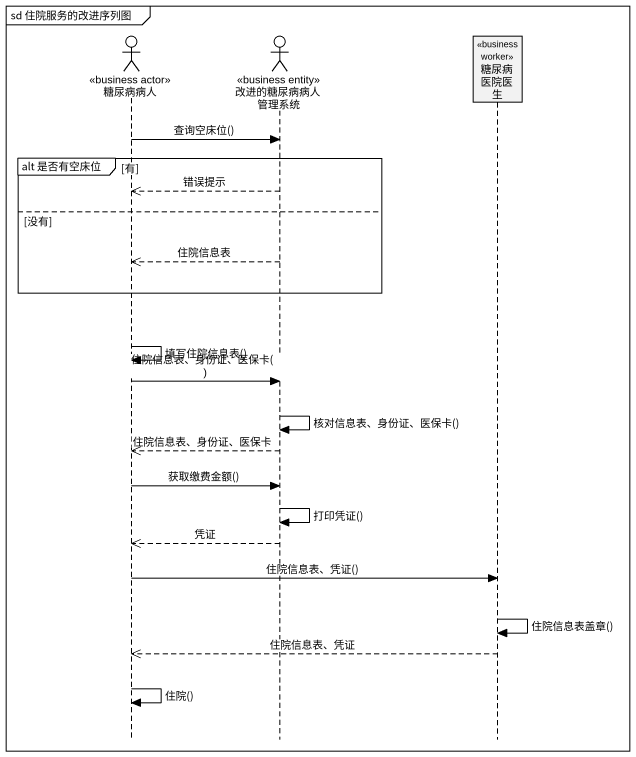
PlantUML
@startuml
mainframe sd 住院服务的改进序列图
hide footbox
actor 糖尿病病人 <<business actor>>
actor 改进的糖尿病病人管理系统 <<business entity>>
participant 糖尿病医院医生 <<business worker>>

糖尿病病人 -> 改进的糖尿病病人管理系统 : 查询空床位()
group alt 是否有空床位 [有]
  改进的糖尿病病人管理系统 -->> 糖尿病病人 : 错误提示
else 没有
  改进的糖尿病病人管理系统 -->> 糖尿病病人 : 住院信息表
end
糖尿病病人 -> 糖尿病病人 : 填写住院信息表()
糖尿病病人 -> 改进的糖尿病病人管理系统 : 住院信息表、身份证、医保卡()
改进的糖尿病病人管理系统 -> 改进的糖尿病病人管理系统 : 核对信息表、身份证、医保卡()
改进的糖尿病病人管理系统 -->> 糖尿病病人 : 住院信息表、身份证、医保卡
糖尿病病人 -> 改进的糖尿病病人管理系统 : 获取缴费金额()
改进的糖尿病病人管理系统 -> 改进的糖尿病病人管理系统 : 打印凭证()
改进的糖尿病病人管理系统 -->> 糖尿病病人 : 凭证
糖尿病病人 -> 糖尿病医院医生 : 住院信息表、凭证()
糖尿病医院医生 -> 糖尿病医院医生 : 住院信息表盖章()
糖尿病医院医生 -->> 糖尿病病人 : 住院信息表、凭证
糖尿病病人 -> 糖尿病病人 : 住院()
@enduml
